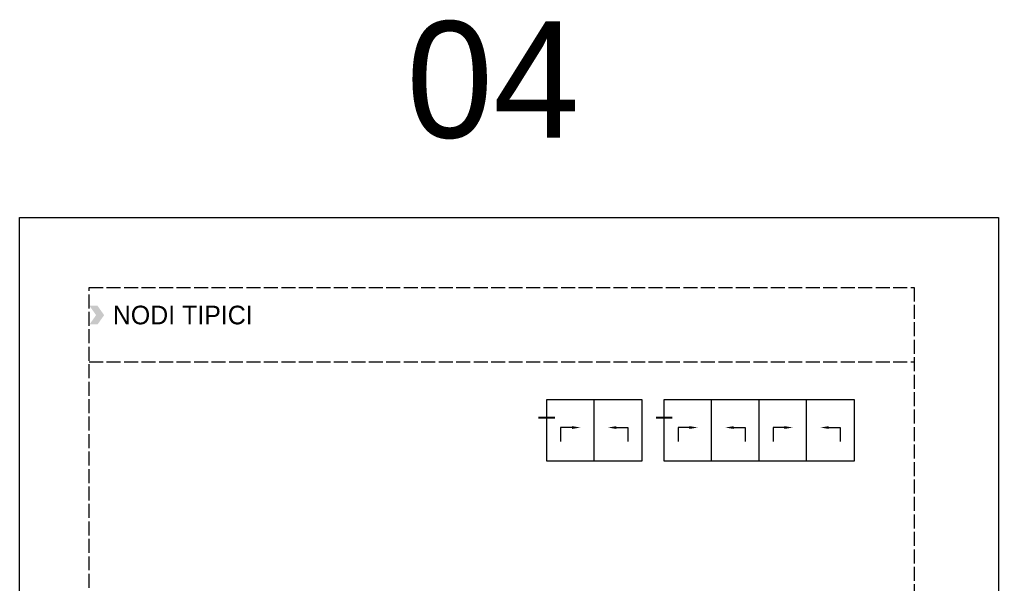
# Model space of a CAD drawing. Header units: millimetres. Extents: x -576 to 4430, y -1196 to 2690.
# Drawn here: x 780 to 990, y 218.2 to 339.5 of the extents above; entities that cross this region are included whole.
import ezdxf

# ---------------------------------------------------------------- set-up
doc = ezdxf.new("R2010")
doc.units = ezdxf.units.MM
doc.header["$LTSCALE"] = 0.25
doc.header["$MEASUREMENT"] = 0
doc.linetypes.add('ACAD_ISO02W100', pattern=[15, 12, -3])
doc.linetypes.add('DOT2', pattern=[0.125, 0, -0.125])
doc.layers.get('0').update_dxf_attribs({"lineweight": 5})
doc.layers.add('01_ALUK Logo', color=7, linetype='Continuous')
doc.layers.add('QUOTE', color=254, linetype='Continuous')
doc.layers.add('01_Dimension', color=251, linetype='Continuous', lineweight=9)
doc.layers.add('01_Text', color=40, linetype='Continuous', lineweight=25)
doc.layers.add('01_Fill Border Red', color=7, linetype='Continuous', lineweight=20, true_color=0xe2001a)
doc.layers.add('02_Block Frame', color=7, linetype='Continuous', lineweight=5, true_color=0xe2001a, plot=False)
doc.layers.add('02_Layout Grid', color=252, linetype='DOT2', lineweight=5, plot=False, transparency=0.5)
doc.styles.add('ALUK Main&Secondary Titles', font='GOTHIC.TTF')
doc.styles.add('Aluk Text', font='GOTHIC.TTF')
doc.styles.get("Standard").update_dxf_attribs({"font": 'arial.ttf'})

# ---------------------------------------------------------------- blocks, each defined once
blk = doc.blocks.new('A$C14581')
at = {"layer": '01_Text', "insert": (0, -0.19), "char_height": 2, "attachment_point": 7, "style": 'Aluk Text'}
blk.add_mtext_dynamic_manual_height_columns('{\\fPoppins|b0|i0|c0|p2;\\H0.875x;©  2025 AluK S.A. All rights reserved}', width=51.3351, gutter_width=204.25, heights=[0], dxfattribs=at)
blk = doc.blocks.new('AluK Logo')
at = {"layer": '01_ALUK Logo', "true_color": 0xe2001a}
h = blk.add_hatch(color=242, dxfattribs=at)
h.dxf.hatch_style = 1
h.paths.add_polyline_path([(18.02, 3.04), (19.92, 5.98), (17.56, 5.98), (15.66, 3.11), (15.66, 7.76), (13.58, 7.76), (13.58, 0), (15.66, 0), (15.66, 2.93), (17.53, 0), (20, 0)])
at = {"layer": '01_ALUK Logo', "true_color": 0x323338}
h = blk.add_hatch(color=250, dxfattribs=at)
h.dxf.hatch_style = 1
h.paths.add_polyline_path([(3.94, 0), (5.02, 0), (5.02, 5.96), (3.87, 5.96), (0, 0), (1.15, 0), (2.2, 1.63), (3.94, 1.63)])
h.paths.add_polyline_path([(3.95, 2.64), (2.86, 2.64), (3.95, 4.31)], flags=16)
h = blk.add_hatch(color=250, dxfattribs=at)
h.dxf.hatch_style = 1
h.paths.add_polyline_path([(6.62, 1.12), (6.62, 5.97), (5.53, 5.97), (5.53, 0), (8.38, 0), (8.38, 1.12)])
h = blk.add_hatch(color=250, dxfattribs=at)
h.dxf.hatch_style = 1
h.paths.add_polyline_path([(12.57, 5.97), (11.43, 5.97), (11.43, 2.02, -1), (9.65, 2.02), (9.65, 5.97), (8.52, 5.97), (8.52, 2.02, 0.999791), (12.57, 2.02)])
at = {"layer": '01_ALUK Logo', "color": 242, "lineweight": 0, "true_color": 0xe2001a}
blk.add_lwpolyline([(17.53, 0), (20, 0), (18.02, 3.04), (19.92, 5.98), (17.56, 5.98), (15.66, 3.11), (15.66, 7.76), (13.58, 7.76), (13.58, 0), (15.66, 0), (15.66, 2.93)], close=True, dxfattribs=at)
at = {"layer": '01_ALUK Logo', "color": 250, "lineweight": 0, "true_color": 0x323338}
for points in [[(2.2, 1.63), (3.94, 1.63), (3.94, 0), (5.02, 0), (5.02, 5.96), (3.87, 5.96), (0, 0), (1.15, 0)], [(2.86, 2.64), (3.95, 4.31), (3.95, 2.64)], [(8.38, 0), (8.38, 1.12), (6.62, 1.12), (6.62, 5.97), (5.53, 5.97), (5.53, 0)]]:
    blk.add_lwpolyline(points, close=True, dxfattribs=at)
blk.add_lwpolyline([(9.65, 2.02), (9.65, 5.97), (8.52, 5.97), (8.52, 2.02, 1), (12.57, 2.02), (12.57, 5.97), (11.43, 5.97), (11.43, 2.02, -1)], format="xyb", close=True, dxfattribs=at)
at = {"layer": '01_ALUK Logo', "color": 242, "lineweight": 0, "true_color": 0xe2001a, "insert": (16.69, 7.28), "char_height": 1.06, "attachment_point": 5}
blk.add_mtext_dynamic_manual_height_columns('®', width=0.2845, gutter_width=0.756, heights=[0], dxfattribs=at)
blk = doc.blocks.new('PAGE pari')
at = {"layer": '02_Block Frame', "linetype": 'ACAD_ISO02W100'}
blk.add_line((14.93, 266), (191.93, 266), dxfattribs=at)
at = {"layer": '02_Block Frame'}
blk.add_lwpolyline([(0, 0), (0, 297), (210, 297), (210, 0)], close=True, dxfattribs=at)
at = {"layer": '02_Block Frame', "linetype": 'ACAD_ISO02W100'}
blk.add_lwpolyline([(14.93, 15), (14.93, 282), (191.93, 282), (191.93, 15)], close=True, dxfattribs=at)
at = {"layer": '02_Layout Grid', "color": 6, "ltscale": 0.25}
blk.add_line((127, 5), (127, -5), dxfattribs=at)
at = {"layer": '01_ALUK Logo', "xscale": 0.9841678626162992, "yscale": 0.9841678626162992, "zscale": 0.9841678626162992}
blk.add_blockref('AluK Logo', (172.32, 5), dxfattribs=at)
at = {"layer": '01_Text'}
blk.add_blockref('A$C14581', (127, 5), dxfattribs=at)

msp = doc.modelspace()

# ---------------------------------------------------------------- linework, layer by layer
at = {"layer": '01_Dimension', "color": 8}
for p, q in [((903.277, 244.677), (903.277, 257.939)), ((928.467, 244.677), (928.467, 257.939)), ((938.662, 244.677), (938.662, 257.939)), ((948.857, 244.677), (948.857, 257.939))]:
    msp.add_line(p, q, dxfattribs=at)
at = {"layer": '01_Dimension'}
for p, q in [((898.821, 251.908), (896.074, 251.908)), ((896.074, 251.908), (896.074, 248.908)), ((907.732, 251.908), (910.479, 251.908)), ((910.479, 251.908), (910.479, 248.908)), ((924.011, 251.908), (921.264, 251.908)), ((921.264, 251.908), (921.264, 248.908)), ((932.923, 251.908), (935.67, 251.908)), ((935.67, 251.908), (935.67, 248.908)), ((944.401, 251.908), (941.654, 251.908)), ((941.654, 251.908), (941.654, 248.908)), ((953.313, 251.908), (956.06, 251.908)), ((956.06, 251.908), (956.06, 248.908))]:
    msp.add_line(p, q, dxfattribs=at)
at = {"layer": '01_Dimension', "color": 8}
for points in [[(913.472, 244.677), (893.081, 244.677), (893.081, 257.939), (913.472, 257.939)], [(959.052, 244.677), (918.272, 244.677), (918.272, 257.939), (959.052, 257.939)]]:
    msp.add_lwpolyline(points, close=True, dxfattribs=at)
at = {"layer": '01_Dimension'}
for points in [[(898.521, 252.208), (898.521, 251.608), (900.321, 251.908)], [(908.032, 252.208), (908.032, 251.608), (906.232, 251.908)], [(923.711, 252.208), (923.711, 251.608), (925.511, 251.908)], [(933.223, 252.208), (933.223, 251.608), (931.423, 251.908)], [(944.101, 252.208), (944.101, 251.608), (945.901, 251.908)], [(953.613, 252.208), (953.613, 251.608), (951.813, 251.908)]]:
    msp.add_solid(points, dxfattribs=at)
at = {"layer": '01_Fill Border Red'}
for points in [[(798.141, 276.04), (796.412, 276.04), (796.73, 278.04), (795, 278.04)], [(796.73, 274.04), (795, 274.04), (798.141, 276.04), (796.412, 276.04)]]:
    msp.add_solid(points, dxfattribs=at)
at = {"layer": 'QUOTE', "color": 3}
for p, q in [((891.364, 254.028), (894.799, 254.028)), ((916.554, 254.028), (919.989, 254.028))]:
    msp.add_line(p, q, dxfattribs=at)

# ---------------------------------------------------------------- block references
msp.add_blockref('PAGE pari', (780, 0))

# ---------------------------------------------------------------- texts
at = {"layer": '01_Text', "ltscale": 0.25, "insert": (862.981, 339.129), "char_height": 25, "attachment_point": 1, "style": 'Aluk Text'}
msp.add_mtext_dynamic_manual_height_columns('04', width=46.83298, gutter_width=12.5, heights=[26.258], dxfattribs=at)
at = {"layer": '01_Text', "insert": (800, 276.04), "char_height": 4, "attachment_point": 4, "style": 'ALUK Main&Secondary Titles'}
msp.add_mtext_dynamic_manual_height_columns('NODI TIPICI', width=120.62971, gutter_width=15, heights=[0], dxfattribs=at)

doc.saveas('drawing.dxf')
